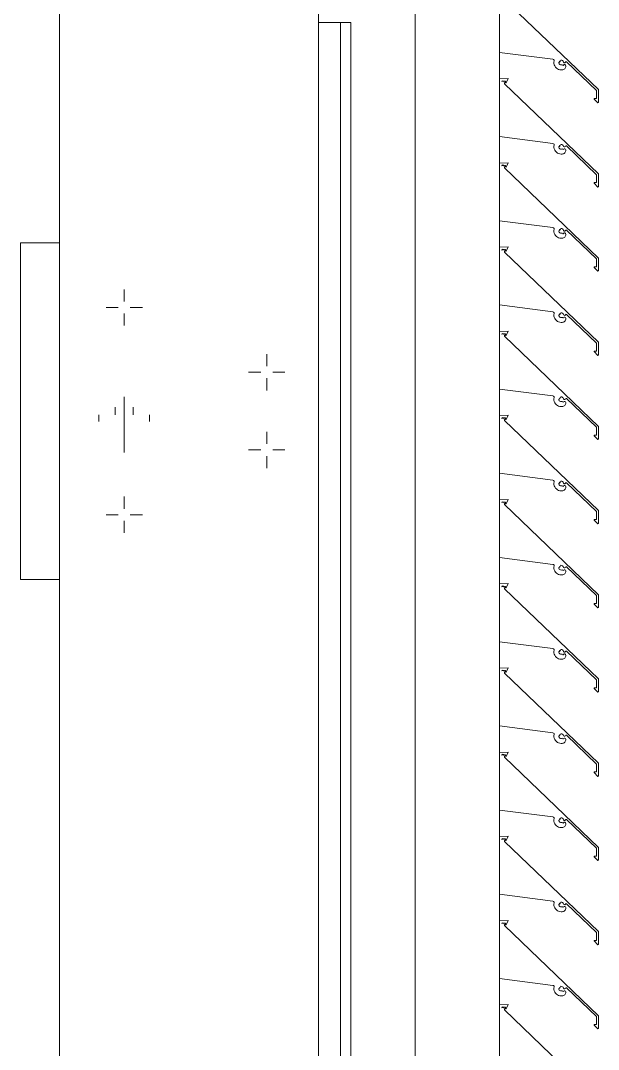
# Model space of a CAD drawing. Header units: millimetres. Extents: x -220592 to 404889, y -217665 to 38245.
# Drawn here: x 7829.88 to 7834.34, y -48096.74 to -48088.8 of the extents above; entities that cross this region are included whole.
import ezdxf

# ---------------------------------------------------------------- set-up
doc = ezdxf.new("R2010")
doc.units = ezdxf.units.MM
doc.linetypes.add('XKITLINE00', pattern=[0])
doc.linetypes.add('XKITLINE02', pattern=[4, 2, -2])
doc.layers.add('Bolt', color=7, linetype='Continuous', lineweight=0)
doc.layers.add('Part', color=7, linetype='Continuous', lineweight=0)

# ---------------------------------------------------------------- blocks, each defined once
blk = doc.blocks.new('*A15046')
at = {"layer": 'Part', "color": 7, "linetype": 'XKITLINE00', "lineweight": 0}
for p, q in [((92.53, 356.643483), (92.53, 93.899527)), ((94.53, 93.899527), (94.53, 244.699959))]:
    blk.add_line(p, q, dxfattribs=at)
blk = doc.blocks.new('*A15512')
at = {"layer": 'Part', "color": 7, "linetype": 'XKITLINE00', "lineweight": 0}
for p, q in [((95.925304, 113.815326), (95.992799, 113.81794)), ((95.947029, 113.800196), (95.944993, 113.793623)), ((95.944993, 113.793623), (95.962009, 113.796527)), ((95.972012, 113.797056), (95.947029, 113.800196)), ((95.962009, 113.796527), (95.964906, 113.777984)), ((95.964906, 113.777984), (96.690028, 113.081738)), ((95.972141, 113.784865), (95.972012, 113.797056)), ((95.977264, 113.784453), (95.972141, 113.784865)), ((95.992799, 113.81794), (95.977264, 113.784453)), ((96.339112, 113.316618), (95.925304, 113.369622)), ((96.344187, 113.314428), (96.339112, 113.316618)), ((96.347324, 113.309876), (96.344187, 113.314428)), ((96.346077, 113.29422), (96.347563, 113.304354)), ((96.346452, 113.283984), (96.346077, 113.29422)), ((96.348675, 113.273985), (96.346452, 113.283984)), ((96.347563, 113.304354), (96.347324, 113.309876)), ((96.352673, 113.264555), (96.348675, 113.273985)), ((96.391775, 113.293926), (96.38407, 113.29282)), ((96.38407, 113.29282), (96.384639, 113.286336)), ((96.384639, 113.286336), (96.387441, 113.280462)), ((96.387441, 113.280462), (96.392123, 113.27594)), ((96.397771, 113.30193), (96.390606, 113.300986)), ((96.390606, 113.300986), (96.391775, 113.293926)), ((96.392123, 113.27594), (96.398091, 113.273342)), ((96.400093, 113.30932), (96.397771, 113.30193)), ((96.398091, 113.273342), (96.404591, 113.272998)), ((96.406765, 113.308898), (96.400093, 113.30932)), ((96.404591, 113.272998), (96.410509, 113.273903)), ((96.412841, 113.306108), (96.406765, 113.308898)), ((96.410509, 113.273903), (96.41532, 113.271496)), ((96.417508, 113.301322), (96.412841, 113.306108)), ((96.41532, 113.271496), (96.41735, 113.266515)), ((96.41735, 113.266515), (96.420292, 113.271987)), ((96.420622, 113.293748), (96.417508, 113.301322)), ((96.420292, 113.271987), (96.425448, 113.275205)), ((96.424805, 113.289591), (96.420622, 113.293748)), ((96.430699, 113.289385), (96.424805, 113.289591)), ((96.425448, 113.275205), (96.431526, 113.275193)), ((96.435163, 113.293239), (96.430699, 113.289385)), ((96.431526, 113.275193), (96.43667, 113.271956)), ((96.438818, 113.297866), (96.435163, 113.293239)), ((96.43667, 113.271956), (96.43931, 113.266482)), ((96.443977, 113.296774), (96.438818, 113.297866)), ((96.674993, 113.075371), (96.443977, 113.296774)), ((96.358313, 113.256005), (96.352673, 113.264555)), ((96.365409, 113.248618), (96.358313, 113.256005)), ((96.373725, 113.24264), (96.365409, 113.248618)), ((96.382988, 113.238267), (96.373725, 113.24264)), ((96.392889, 113.235644), (96.382988, 113.238267)), ((96.403102, 113.234859), (96.392889, 113.235644)), ((96.409901, 113.234957), (96.403102, 113.234859)), ((96.415629, 113.235593), (96.409901, 113.234957)), ((96.42113, 113.237312), (96.415629, 113.235593)), ((96.4262, 113.240052), (96.42113, 113.237312)), ((96.430653, 113.24371), (96.4262, 113.240052)), ((96.434325, 113.248153), (96.430653, 113.24371)), ((96.437079, 113.253216), (96.434325, 113.248153)), ((96.438814, 113.258712), (96.437079, 113.253216)), ((96.43931, 113.266482), (96.438814, 113.258712)), ((96.67465, 113.014025), (96.674993, 113.075371)), ((96.690028, 113.081738), (96.689475, 112.982587)), ((96.656145, 113.009007), (96.65723, 113.013928)), ((96.684794, 112.980119), (96.656145, 113.009007)), ((96.65723, 113.013928), (96.67465, 113.014025)), ((96.689475, 112.982587), (96.684794, 112.980119))]:
    blk.add_line(p, q, dxfattribs=at)
blk = doc.blocks.new('*A15513')
at = {"layer": 'Part', "color": 7, "linetype": 'XKITLINE00', "lineweight": 0}
for p, q in [((95.925304, 114.465326), (95.992799, 114.46794)), ((95.992799, 114.46794), (95.977264, 114.434453)), ((95.947029, 114.450196), (95.944993, 114.443623)), ((95.944993, 114.443623), (95.962009, 114.446527)), ((95.972012, 114.447056), (95.947029, 114.450196)), ((95.962009, 114.446527), (95.964906, 114.427984)), ((95.964906, 114.427984), (96.690028, 113.731738)), ((95.972141, 114.434865), (95.972012, 114.447056)), ((95.977264, 114.434453), (95.972141, 114.434865)), ((96.339112, 113.966618), (95.925304, 114.019622)), ((96.344187, 113.964428), (96.339112, 113.966618)), ((96.347324, 113.959876), (96.344187, 113.964428)), ((96.346077, 113.94422), (96.347563, 113.954354)), ((96.346452, 113.933984), (96.346077, 113.94422)), ((96.348675, 113.923985), (96.346452, 113.933984)), ((96.347563, 113.954354), (96.347324, 113.959876)), ((96.352673, 113.914555), (96.348675, 113.923985)), ((96.358313, 113.906005), (96.352673, 113.914555)), ((96.391775, 113.943926), (96.38407, 113.94282)), ((96.38407, 113.94282), (96.384639, 113.936336)), ((96.384639, 113.936336), (96.387441, 113.930462)), ((96.387441, 113.930462), (96.392123, 113.92594)), ((96.397771, 113.95193), (96.390606, 113.950986)), ((96.390606, 113.950986), (96.391775, 113.943926)), ((96.392123, 113.92594), (96.398091, 113.923342)), ((96.400093, 113.95932), (96.397771, 113.95193)), ((96.398091, 113.923342), (96.404591, 113.922998)), ((96.406765, 113.958898), (96.400093, 113.95932)), ((96.404591, 113.922998), (96.410509, 113.923903)), ((96.412841, 113.956108), (96.406765, 113.958898)), ((96.410509, 113.923903), (96.41532, 113.921496)), ((96.417508, 113.951322), (96.412841, 113.956108)), ((96.41532, 113.921496), (96.41735, 113.916515)), ((96.41735, 113.916515), (96.420292, 113.921987)), ((96.420622, 113.943748), (96.417508, 113.951322)), ((96.420292, 113.921987), (96.425448, 113.925205)), ((96.424805, 113.939591), (96.420622, 113.943748)), ((96.430699, 113.939385), (96.424805, 113.939591)), ((96.425448, 113.925205), (96.431526, 113.925193)), ((96.435163, 113.943239), (96.430699, 113.939385)), ((96.431526, 113.925193), (96.43667, 113.921956)), ((96.438818, 113.947866), (96.435163, 113.943239)), ((96.43667, 113.921956), (96.43931, 113.916482)), ((96.438814, 113.908712), (96.437079, 113.903216)), ((96.43931, 113.916482), (96.438814, 113.908712)), ((96.443977, 113.946774), (96.438818, 113.947866)), ((96.674993, 113.725371), (96.443977, 113.946774)), ((96.365409, 113.898618), (96.358313, 113.906005)), ((96.373725, 113.89264), (96.365409, 113.898618)), ((96.382988, 113.888267), (96.373725, 113.89264)), ((96.392889, 113.885644), (96.382988, 113.888267)), ((96.403102, 113.884859), (96.392889, 113.885644)), ((96.409901, 113.884957), (96.403102, 113.884859)), ((96.415629, 113.885593), (96.409901, 113.884957)), ((96.42113, 113.887312), (96.415629, 113.885593)), ((96.4262, 113.890052), (96.42113, 113.887312)), ((96.430653, 113.89371), (96.4262, 113.890052)), ((96.434325, 113.898153), (96.430653, 113.89371)), ((96.437079, 113.903216), (96.434325, 113.898153)), ((96.67465, 113.664025), (96.674993, 113.725371)), ((96.690028, 113.731738), (96.689475, 113.632587)), ((96.656145, 113.659007), (96.65723, 113.663928)), ((96.684794, 113.630119), (96.656145, 113.659007)), ((96.65723, 113.663928), (96.67465, 113.664025)), ((96.689475, 113.632587), (96.684794, 113.630119))]:
    blk.add_line(p, q, dxfattribs=at)
blk = doc.blocks.new('*A15514')
at = {"layer": 'Part', "color": 7, "linetype": 'XKITLINE00', "lineweight": 0}
for p, q in [((95.925304, 115.115326), (95.992799, 115.11794)), ((95.947029, 115.100196), (95.944993, 115.093623)), ((95.972012, 115.097056), (95.947029, 115.100196)), ((95.992799, 115.11794), (95.977264, 115.084453)), ((95.944993, 115.093623), (95.962009, 115.096527)), ((95.962009, 115.096527), (95.964906, 115.077984)), ((95.964906, 115.077984), (96.690028, 114.381738)), ((95.972141, 115.084865), (95.972012, 115.097056)), ((95.977264, 115.084453), (95.972141, 115.084865)), ((96.339112, 114.616618), (95.925304, 114.669622)), ((96.344187, 114.614428), (96.339112, 114.616618)), ((96.347324, 114.609876), (96.344187, 114.614428)), ((96.346077, 114.59422), (96.347563, 114.604354)), ((96.346452, 114.583984), (96.346077, 114.59422)), ((96.348675, 114.573985), (96.346452, 114.583984)), ((96.347563, 114.604354), (96.347324, 114.609876)), ((96.352673, 114.564555), (96.348675, 114.573985)), ((96.358313, 114.556005), (96.352673, 114.564555)), ((96.365409, 114.548618), (96.358313, 114.556005)), ((96.373725, 114.54264), (96.365409, 114.548618)), ((96.382988, 114.538267), (96.373725, 114.54264)), ((96.391775, 114.593926), (96.38407, 114.59282)), ((96.38407, 114.59282), (96.384639, 114.586336)), ((96.384639, 114.586336), (96.387441, 114.580462)), ((96.387441, 114.580462), (96.392123, 114.57594)), ((96.397771, 114.60193), (96.390606, 114.600986)), ((96.390606, 114.600986), (96.391775, 114.593926)), ((96.392123, 114.57594), (96.398091, 114.573342)), ((96.400093, 114.60932), (96.397771, 114.60193)), ((96.398091, 114.573342), (96.404591, 114.572998)), ((96.406765, 114.608898), (96.400093, 114.60932)), ((96.404591, 114.572998), (96.410509, 114.573903)), ((96.412841, 114.606108), (96.406765, 114.608898)), ((96.410509, 114.573903), (96.41532, 114.571496)), ((96.417508, 114.601322), (96.412841, 114.606108)), ((96.41532, 114.571496), (96.41735, 114.566515)), ((96.41735, 114.566515), (96.420292, 114.571987)), ((96.420622, 114.593748), (96.417508, 114.601322)), ((96.420292, 114.571987), (96.425448, 114.575205)), ((96.424805, 114.589591), (96.420622, 114.593748)), ((96.430699, 114.589385), (96.424805, 114.589591)), ((96.425448, 114.575205), (96.431526, 114.575193)), ((96.430653, 114.54371), (96.4262, 114.540052)), ((96.434325, 114.548153), (96.430653, 114.54371)), ((96.435163, 114.593239), (96.430699, 114.589385)), ((96.431526, 114.575193), (96.43667, 114.571956)), ((96.437079, 114.553216), (96.434325, 114.548153)), ((96.438818, 114.597866), (96.435163, 114.593239)), ((96.43667, 114.571956), (96.43931, 114.566482)), ((96.438814, 114.558712), (96.437079, 114.553216)), ((96.43931, 114.566482), (96.438814, 114.558712)), ((96.443977, 114.596774), (96.438818, 114.597866)), ((96.674993, 114.375371), (96.443977, 114.596774)), ((96.392889, 114.535644), (96.382988, 114.538267)), ((96.403102, 114.534859), (96.392889, 114.535644)), ((96.409901, 114.534957), (96.403102, 114.534859)), ((96.415629, 114.535593), (96.409901, 114.534957)), ((96.42113, 114.537312), (96.415629, 114.535593)), ((96.4262, 114.540052), (96.42113, 114.537312)), ((96.656145, 114.309007), (96.65723, 114.313928)), ((96.684794, 114.280119), (96.656145, 114.309007)), ((96.65723, 114.313928), (96.67465, 114.314025)), ((96.67465, 114.314025), (96.674993, 114.375371)), ((96.690028, 114.381738), (96.689475, 114.282587)), ((96.689475, 114.282587), (96.684794, 114.280119))]:
    blk.add_line(p, q, dxfattribs=at)
blk = doc.blocks.new('*A15515')
at = {"layer": 'Part', "color": 7, "linetype": 'XKITLINE00', "lineweight": 0}
for p, q in [((95.925304, 115.765326), (95.992799, 115.76794)), ((95.947029, 115.750196), (95.944993, 115.743623)), ((95.944993, 115.743623), (95.962009, 115.746527)), ((95.972012, 115.747056), (95.947029, 115.750196)), ((95.962009, 115.746527), (95.964906, 115.727984)), ((95.972141, 115.734865), (95.972012, 115.747056)), ((95.977264, 115.734453), (95.972141, 115.734865)), ((95.992799, 115.76794), (95.977264, 115.734453)), ((95.964906, 115.727984), (96.690028, 115.031738)), ((96.339112, 115.266618), (95.925304, 115.319622)), ((96.344187, 115.264428), (96.339112, 115.266618)), ((96.347324, 115.259876), (96.344187, 115.264428)), ((96.347563, 115.254354), (96.347324, 115.259876)), ((96.400093, 115.25932), (96.397771, 115.25193)), ((96.406765, 115.258898), (96.400093, 115.25932)), ((96.412841, 115.256108), (96.406765, 115.258898)), ((96.346077, 115.24422), (96.347563, 115.254354)), ((96.346452, 115.233984), (96.346077, 115.24422)), ((96.348675, 115.223985), (96.346452, 115.233984)), ((96.352673, 115.214555), (96.348675, 115.223985)), ((96.358313, 115.206005), (96.352673, 115.214555)), ((96.365409, 115.198618), (96.358313, 115.206005)), ((96.373725, 115.19264), (96.365409, 115.198618)), ((96.382988, 115.188267), (96.373725, 115.19264)), ((96.392889, 115.185644), (96.382988, 115.188267)), ((96.391775, 115.243926), (96.38407, 115.24282)), ((96.38407, 115.24282), (96.384639, 115.236336)), ((96.384639, 115.236336), (96.387441, 115.230462)), ((96.387441, 115.230462), (96.392123, 115.22594)), ((96.397771, 115.25193), (96.390606, 115.250986)), ((96.390606, 115.250986), (96.391775, 115.243926)), ((96.392123, 115.22594), (96.398091, 115.223342)), ((96.403102, 115.184859), (96.392889, 115.185644)), ((96.398091, 115.223342), (96.404591, 115.222998)), ((96.409901, 115.184957), (96.403102, 115.184859)), ((96.404591, 115.222998), (96.410509, 115.223903)), ((96.415629, 115.185593), (96.409901, 115.184957)), ((96.410509, 115.223903), (96.41532, 115.221496)), ((96.417508, 115.251322), (96.412841, 115.256108)), ((96.41532, 115.221496), (96.41735, 115.216515)), ((96.42113, 115.187312), (96.415629, 115.185593)), ((96.41735, 115.216515), (96.420292, 115.221987)), ((96.420622, 115.243748), (96.417508, 115.251322)), ((96.420292, 115.221987), (96.425448, 115.225205)), ((96.424805, 115.239591), (96.420622, 115.243748)), ((96.4262, 115.190052), (96.42113, 115.187312)), ((96.430699, 115.239385), (96.424805, 115.239591)), ((96.425448, 115.225205), (96.431526, 115.225193)), ((96.430653, 115.19371), (96.4262, 115.190052)), ((96.434325, 115.198153), (96.430653, 115.19371)), ((96.435163, 115.243239), (96.430699, 115.239385)), ((96.431526, 115.225193), (96.43667, 115.221956)), ((96.437079, 115.203216), (96.434325, 115.198153)), ((96.438818, 115.247866), (96.435163, 115.243239)), ((96.43667, 115.221956), (96.43931, 115.216482)), ((96.438814, 115.208712), (96.437079, 115.203216)), ((96.43931, 115.216482), (96.438814, 115.208712)), ((96.443977, 115.246774), (96.438818, 115.247866)), ((96.674993, 115.025371), (96.443977, 115.246774)), ((96.67465, 114.964025), (96.674993, 115.025371)), ((96.690028, 115.031738), (96.689475, 114.932587)), ((96.656145, 114.959007), (96.65723, 114.963928)), ((96.684794, 114.930119), (96.656145, 114.959007)), ((96.65723, 114.963928), (96.67465, 114.964025)), ((96.689475, 114.932587), (96.684794, 114.930119))]:
    blk.add_line(p, q, dxfattribs=at)
blk = doc.blocks.new('*A15516')
at = {"layer": 'Part', "color": 7, "linetype": 'XKITLINE00', "lineweight": 0}
for p, q in [((95.925304, 116.415326), (95.992799, 116.41794)), ((95.947029, 116.400196), (95.944993, 116.393623)), ((95.944993, 116.393623), (95.962009, 116.396527)), ((95.972012, 116.397056), (95.947029, 116.400196)), ((95.962009, 116.396527), (95.964906, 116.377984)), ((95.964906, 116.377984), (96.690028, 115.681738)), ((95.972141, 116.384865), (95.972012, 116.397056)), ((95.977264, 116.384453), (95.972141, 116.384865)), ((95.992799, 116.41794), (95.977264, 116.384453)), ((96.339112, 115.916618), (95.925304, 115.969622)), ((96.344187, 115.914428), (96.339112, 115.916618)), ((96.347324, 115.909876), (96.344187, 115.914428)), ((96.346077, 115.89422), (96.347563, 115.904354)), ((96.346452, 115.883984), (96.346077, 115.89422)), ((96.347563, 115.904354), (96.347324, 115.909876)), ((96.391775, 115.893926), (96.38407, 115.89282)), ((96.38407, 115.89282), (96.384639, 115.886336)), ((96.397771, 115.90193), (96.390606, 115.900986)), ((96.390606, 115.900986), (96.391775, 115.893926)), ((96.400093, 115.90932), (96.397771, 115.90193)), ((96.406765, 115.908898), (96.400093, 115.90932)), ((96.412841, 115.906108), (96.406765, 115.908898)), ((96.417508, 115.901322), (96.412841, 115.906108)), ((96.420622, 115.893748), (96.417508, 115.901322)), ((96.424805, 115.889591), (96.420622, 115.893748)), ((96.435163, 115.893239), (96.430699, 115.889385)), ((96.438818, 115.897866), (96.435163, 115.893239)), ((96.443977, 115.896774), (96.438818, 115.897866)), ((96.674993, 115.675371), (96.443977, 115.896774)), ((96.348675, 115.873985), (96.346452, 115.883984)), ((96.352673, 115.864555), (96.348675, 115.873985)), ((96.358313, 115.856005), (96.352673, 115.864555)), ((96.365409, 115.848618), (96.358313, 115.856005)), ((96.373725, 115.84264), (96.365409, 115.848618)), ((96.382988, 115.838267), (96.373725, 115.84264)), ((96.392889, 115.835644), (96.382988, 115.838267)), ((96.384639, 115.886336), (96.387441, 115.880462)), ((96.387441, 115.880462), (96.392123, 115.87594)), ((96.392123, 115.87594), (96.398091, 115.873342)), ((96.403102, 115.834859), (96.392889, 115.835644)), ((96.398091, 115.873342), (96.404591, 115.872998)), ((96.409901, 115.834957), (96.403102, 115.834859)), ((96.404591, 115.872998), (96.410509, 115.873903)), ((96.415629, 115.835593), (96.409901, 115.834957)), ((96.410509, 115.873903), (96.41532, 115.871496)), ((96.41532, 115.871496), (96.41735, 115.866515)), ((96.42113, 115.837312), (96.415629, 115.835593)), ((96.41735, 115.866515), (96.420292, 115.871987)), ((96.420292, 115.871987), (96.425448, 115.875205)), ((96.4262, 115.840052), (96.42113, 115.837312)), ((96.430699, 115.889385), (96.424805, 115.889591)), ((96.425448, 115.875205), (96.431526, 115.875193)), ((96.430653, 115.84371), (96.4262, 115.840052)), ((96.434325, 115.848153), (96.430653, 115.84371)), ((96.431526, 115.875193), (96.43667, 115.871956)), ((96.437079, 115.853216), (96.434325, 115.848153)), ((96.43667, 115.871956), (96.43931, 115.866482)), ((96.438814, 115.858712), (96.437079, 115.853216)), ((96.43931, 115.866482), (96.438814, 115.858712)), ((96.67465, 115.614025), (96.674993, 115.675371)), ((96.690028, 115.681738), (96.689475, 115.582587)), ((96.656145, 115.609007), (96.65723, 115.613928)), ((96.684794, 115.580119), (96.656145, 115.609007)), ((96.65723, 115.613928), (96.67465, 115.614025)), ((96.689475, 115.582587), (96.684794, 115.580119))]:
    blk.add_line(p, q, dxfattribs=at)
blk = doc.blocks.new('*A15517')
at = {"layer": 'Part', "color": 7, "linetype": 'XKITLINE00', "lineweight": 0}
for p, q in [((95.925304, 117.065326), (95.992799, 117.06794)), ((95.947029, 117.050196), (95.944993, 117.043623)), ((95.944993, 117.043623), (95.962009, 117.046527)), ((95.972012, 117.047056), (95.947029, 117.050196)), ((95.962009, 117.046527), (95.964906, 117.027984)), ((95.964906, 117.027984), (96.690028, 116.331738)), ((95.972141, 117.034865), (95.972012, 117.047056)), ((95.977264, 117.034453), (95.972141, 117.034865)), ((95.992799, 117.06794), (95.977264, 117.034453)), ((96.339112, 116.566618), (95.925304, 116.619622)), ((96.344187, 116.564428), (96.339112, 116.566618)), ((96.347324, 116.559876), (96.344187, 116.564428)), ((96.346077, 116.54422), (96.347563, 116.554354)), ((96.346452, 116.533984), (96.346077, 116.54422)), ((96.348675, 116.523985), (96.346452, 116.533984)), ((96.347563, 116.554354), (96.347324, 116.559876)), ((96.391775, 116.543926), (96.38407, 116.54282)), ((96.38407, 116.54282), (96.384639, 116.536336)), ((96.384639, 116.536336), (96.387441, 116.530462)), ((96.387441, 116.530462), (96.392123, 116.52594)), ((96.397771, 116.55193), (96.390606, 116.550986)), ((96.390606, 116.550986), (96.391775, 116.543926)), ((96.400093, 116.55932), (96.397771, 116.55193)), ((96.406765, 116.558898), (96.400093, 116.55932)), ((96.412841, 116.556108), (96.406765, 116.558898)), ((96.417508, 116.551322), (96.412841, 116.556108)), ((96.420622, 116.543748), (96.417508, 116.551322)), ((96.424805, 116.539591), (96.420622, 116.543748)), ((96.430699, 116.539385), (96.424805, 116.539591)), ((96.435163, 116.543239), (96.430699, 116.539385)), ((96.438818, 116.547866), (96.435163, 116.543239)), ((96.443977, 116.546774), (96.438818, 116.547866)), ((96.674993, 116.325371), (96.443977, 116.546774)), ((96.352673, 116.514555), (96.348675, 116.523985)), ((96.358313, 116.506005), (96.352673, 116.514555)), ((96.365409, 116.498618), (96.358313, 116.506005)), ((96.373725, 116.49264), (96.365409, 116.498618)), ((96.382988, 116.488267), (96.373725, 116.49264)), ((96.392889, 116.485644), (96.382988, 116.488267)), ((96.392123, 116.52594), (96.398091, 116.523342)), ((96.403102, 116.484859), (96.392889, 116.485644)), ((96.398091, 116.523342), (96.404591, 116.522998)), ((96.409901, 116.484957), (96.403102, 116.484859)), ((96.404591, 116.522998), (96.410509, 116.523903)), ((96.415629, 116.485593), (96.409901, 116.484957)), ((96.410509, 116.523903), (96.41532, 116.521496)), ((96.41532, 116.521496), (96.41735, 116.516515)), ((96.42113, 116.487312), (96.415629, 116.485593)), ((96.41735, 116.516515), (96.420292, 116.521987)), ((96.420292, 116.521987), (96.425448, 116.525205)), ((96.4262, 116.490052), (96.42113, 116.487312)), ((96.425448, 116.525205), (96.431526, 116.525193)), ((96.430653, 116.49371), (96.4262, 116.490052)), ((96.434325, 116.498153), (96.430653, 116.49371)), ((96.431526, 116.525193), (96.43667, 116.521956)), ((96.437079, 116.503216), (96.434325, 116.498153)), ((96.43667, 116.521956), (96.43931, 116.516482)), ((96.438814, 116.508712), (96.437079, 116.503216)), ((96.43931, 116.516482), (96.438814, 116.508712)), ((96.67465, 116.264025), (96.674993, 116.325371)), ((96.690028, 116.331738), (96.689475, 116.232587)), ((96.656145, 116.259007), (96.65723, 116.263928)), ((96.684794, 116.230119), (96.656145, 116.259007)), ((96.65723, 116.263928), (96.67465, 116.264025)), ((96.689475, 116.232587), (96.684794, 116.230119))]:
    blk.add_line(p, q, dxfattribs=at)
blk = doc.blocks.new('*A15518')
at = {"layer": 'Part', "color": 7, "linetype": 'XKITLINE00', "lineweight": 0}
for p, q in [((95.925304, 122.26533), (95.275304, 122.26533)), ((95.275304, 122.26533), (95.275304, 108.465444)), ((95.925304, 122.26533), (95.925304, 108.465444)), ((95.925304, 108.465444), (95.275304, 108.465444))]:
    blk.add_line(p, q, dxfattribs=at)
blk = doc.blocks.new('*A15545')
at = {"layer": 'Part', "color": 7, "linetype": 'XKITLINE00', "lineweight": 0}
for p, q in [((95.925304, 121.615326), (95.992799, 121.61794)), ((95.992799, 121.61794), (95.977264, 121.584453)), ((95.947029, 121.600196), (95.944993, 121.593623)), ((95.944993, 121.593623), (95.962009, 121.596527)), ((95.972012, 121.597056), (95.947029, 121.600196)), ((95.962009, 121.596527), (95.964906, 121.577984)), ((95.964906, 121.577984), (96.690028, 120.881738)), ((95.972141, 121.584865), (95.972012, 121.597056)), ((95.977264, 121.584453), (95.972141, 121.584865)), ((96.339112, 121.116618), (95.925304, 121.169622)), ((96.344187, 121.114428), (96.339112, 121.116618)), ((96.347324, 121.109876), (96.344187, 121.114428)), ((96.346077, 121.09422), (96.347563, 121.104354)), ((96.346452, 121.083984), (96.346077, 121.09422)), ((96.348675, 121.073985), (96.346452, 121.083984)), ((96.347563, 121.104354), (96.347324, 121.109876)), ((96.352673, 121.064555), (96.348675, 121.073985)), ((96.358313, 121.056005), (96.352673, 121.064555)), ((96.365409, 121.048618), (96.358313, 121.056005)), ((96.391775, 121.093926), (96.38407, 121.09282)), ((96.38407, 121.09282), (96.384639, 121.086336)), ((96.384639, 121.086336), (96.387441, 121.080462)), ((96.387441, 121.080462), (96.392123, 121.07594)), ((96.397771, 121.10193), (96.390606, 121.100986)), ((96.390606, 121.100986), (96.391775, 121.093926)), ((96.392123, 121.07594), (96.398091, 121.073342)), ((96.400093, 121.10932), (96.397771, 121.10193)), ((96.398091, 121.073342), (96.404591, 121.072998)), ((96.406765, 121.108898), (96.400093, 121.10932)), ((96.404591, 121.072998), (96.410509, 121.073903)), ((96.412841, 121.106108), (96.406765, 121.108898)), ((96.410509, 121.073903), (96.41532, 121.071496)), ((96.417508, 121.101322), (96.412841, 121.106108)), ((96.41532, 121.071496), (96.41735, 121.066515)), ((96.41735, 121.066515), (96.420292, 121.071987)), ((96.420622, 121.093748), (96.417508, 121.101322)), ((96.420292, 121.071987), (96.425448, 121.075205)), ((96.424805, 121.089591), (96.420622, 121.093748)), ((96.430699, 121.089385), (96.424805, 121.089591)), ((96.425448, 121.075205), (96.431526, 121.075193)), ((96.435163, 121.093239), (96.430699, 121.089385)), ((96.431526, 121.075193), (96.43667, 121.071956)), ((96.438818, 121.097866), (96.435163, 121.093239)), ((96.43667, 121.071956), (96.43931, 121.066482)), ((96.438814, 121.058712), (96.437079, 121.053216)), ((96.43931, 121.066482), (96.438814, 121.058712)), ((96.443977, 121.096774), (96.438818, 121.097866)), ((96.674993, 120.875371), (96.443977, 121.096774)), ((96.373725, 121.04264), (96.365409, 121.048618)), ((96.382988, 121.038267), (96.373725, 121.04264)), ((96.392889, 121.035644), (96.382988, 121.038267)), ((96.403102, 121.034859), (96.392889, 121.035644)), ((96.409901, 121.034957), (96.403102, 121.034859)), ((96.415629, 121.035593), (96.409901, 121.034957)), ((96.42113, 121.037312), (96.415629, 121.035593)), ((96.4262, 121.040052), (96.42113, 121.037312)), ((96.430653, 121.04371), (96.4262, 121.040052)), ((96.434325, 121.048153), (96.430653, 121.04371)), ((96.437079, 121.053216), (96.434325, 121.048153)), ((96.67465, 120.814025), (96.674993, 120.875371)), ((96.690028, 120.881738), (96.689475, 120.782587)), ((96.656145, 120.809007), (96.65723, 120.813928)), ((96.684794, 120.780119), (96.656145, 120.809007)), ((96.65723, 120.813928), (96.67465, 120.814025)), ((96.689475, 120.782587), (96.684794, 120.780119))]:
    blk.add_line(p, q, dxfattribs=at)
blk = doc.blocks.new('*A15546')
at = {"layer": 'Part', "color": 7, "linetype": 'XKITLINE00', "lineweight": 0}
for p, q in [((95.925304, 120.965326), (95.992799, 120.96794)), ((95.947029, 120.950196), (95.944993, 120.943623)), ((95.944993, 120.943623), (95.962009, 120.946527)), ((95.972012, 120.947056), (95.947029, 120.950196)), ((95.962009, 120.946527), (95.964906, 120.927984)), ((95.964906, 120.927984), (96.690028, 120.231738)), ((95.972141, 120.934865), (95.972012, 120.947056)), ((95.977264, 120.934453), (95.972141, 120.934865)), ((95.992799, 120.96794), (95.977264, 120.934453)), ((96.339112, 120.466618), (95.925304, 120.519622)), ((96.344187, 120.464428), (96.339112, 120.466618)), ((96.347324, 120.459876), (96.344187, 120.464428)), ((96.346077, 120.44422), (96.347563, 120.454354)), ((96.346452, 120.433984), (96.346077, 120.44422)), ((96.348675, 120.423985), (96.346452, 120.433984)), ((96.347563, 120.454354), (96.347324, 120.459876)), ((96.352673, 120.414555), (96.348675, 120.423985)), ((96.391775, 120.443926), (96.38407, 120.44282)), ((96.38407, 120.44282), (96.384639, 120.436336)), ((96.384639, 120.436336), (96.387441, 120.430462)), ((96.387441, 120.430462), (96.392123, 120.42594)), ((96.397771, 120.45193), (96.390606, 120.450986)), ((96.390606, 120.450986), (96.391775, 120.443926)), ((96.392123, 120.42594), (96.398091, 120.423342)), ((96.400093, 120.45932), (96.397771, 120.45193)), ((96.398091, 120.423342), (96.404591, 120.422998)), ((96.406765, 120.458898), (96.400093, 120.45932)), ((96.404591, 120.422998), (96.410509, 120.423903)), ((96.412841, 120.456108), (96.406765, 120.458898)), ((96.410509, 120.423903), (96.41532, 120.421496)), ((96.417508, 120.451322), (96.412841, 120.456108)), ((96.41532, 120.421496), (96.41735, 120.416515)), ((96.41735, 120.416515), (96.420292, 120.421987)), ((96.420622, 120.443748), (96.417508, 120.451322)), ((96.420292, 120.421987), (96.425448, 120.425205)), ((96.424805, 120.439591), (96.420622, 120.443748)), ((96.430699, 120.439385), (96.424805, 120.439591)), ((96.425448, 120.425205), (96.431526, 120.425193)), ((96.435163, 120.443239), (96.430699, 120.439385)), ((96.431526, 120.425193), (96.43667, 120.421956)), ((96.438818, 120.447866), (96.435163, 120.443239)), ((96.43667, 120.421956), (96.43931, 120.416482)), ((96.443977, 120.446774), (96.438818, 120.447866)), ((96.674993, 120.225371), (96.443977, 120.446774)), ((96.358313, 120.406005), (96.352673, 120.414555)), ((96.365409, 120.398618), (96.358313, 120.406005)), ((96.373725, 120.39264), (96.365409, 120.398618)), ((96.382988, 120.388267), (96.373725, 120.39264)), ((96.392889, 120.385644), (96.382988, 120.388267)), ((96.403102, 120.384859), (96.392889, 120.385644)), ((96.409901, 120.384957), (96.403102, 120.384859)), ((96.415629, 120.385593), (96.409901, 120.384957)), ((96.42113, 120.387312), (96.415629, 120.385593)), ((96.4262, 120.390052), (96.42113, 120.387312)), ((96.430653, 120.39371), (96.4262, 120.390052)), ((96.434325, 120.398153), (96.430653, 120.39371)), ((96.437079, 120.403216), (96.434325, 120.398153)), ((96.438814, 120.408712), (96.437079, 120.403216)), ((96.43931, 120.416482), (96.438814, 120.408712)), ((96.67465, 120.164025), (96.674993, 120.225371)), ((96.690028, 120.231738), (96.689475, 120.132587)), ((96.656145, 120.159007), (96.65723, 120.163928)), ((96.684794, 120.130119), (96.656145, 120.159007)), ((96.65723, 120.163928), (96.67465, 120.164025)), ((96.689475, 120.132587), (96.684794, 120.130119))]:
    blk.add_line(p, q, dxfattribs=at)
blk = doc.blocks.new('*A15547')
at = {"layer": 'Part', "color": 7, "linetype": 'XKITLINE00', "lineweight": 0}
for p, q in [((95.925304, 120.315326), (95.992799, 120.31794)), ((95.947029, 120.300196), (95.944993, 120.293623)), ((95.944993, 120.293623), (95.962009, 120.296527)), ((95.972012, 120.297056), (95.947029, 120.300196)), ((95.962009, 120.296527), (95.964906, 120.277984)), ((95.964906, 120.277984), (96.690028, 119.581738)), ((95.972141, 120.284865), (95.972012, 120.297056)), ((95.977264, 120.284453), (95.972141, 120.284865)), ((95.992799, 120.31794), (95.977264, 120.284453)), ((96.339112, 119.816618), (95.925304, 119.869622)), ((96.344187, 119.814428), (96.339112, 119.816618)), ((96.347324, 119.809876), (96.344187, 119.814428)), ((96.346077, 119.79422), (96.347563, 119.804354)), ((96.346452, 119.783984), (96.346077, 119.79422)), ((96.347563, 119.804354), (96.347324, 119.809876)), ((96.391775, 119.793926), (96.38407, 119.79282)), ((96.38407, 119.79282), (96.384639, 119.786336)), ((96.384639, 119.786336), (96.387441, 119.780462)), ((96.397771, 119.80193), (96.390606, 119.800986)), ((96.390606, 119.800986), (96.391775, 119.793926)), ((96.400093, 119.80932), (96.397771, 119.80193)), ((96.406765, 119.808898), (96.400093, 119.80932)), ((96.412841, 119.806108), (96.406765, 119.808898)), ((96.417508, 119.801322), (96.412841, 119.806108)), ((96.420622, 119.793748), (96.417508, 119.801322)), ((96.424805, 119.789591), (96.420622, 119.793748)), ((96.430699, 119.789385), (96.424805, 119.789591)), ((96.435163, 119.793239), (96.430699, 119.789385)), ((96.438818, 119.797866), (96.435163, 119.793239)), ((96.443977, 119.796774), (96.438818, 119.797866)), ((96.674993, 119.575371), (96.443977, 119.796774)), ((96.348675, 119.773985), (96.346452, 119.783984)), ((96.352673, 119.764555), (96.348675, 119.773985)), ((96.358313, 119.756005), (96.352673, 119.764555)), ((96.365409, 119.748618), (96.358313, 119.756005)), ((96.373725, 119.74264), (96.365409, 119.748618)), ((96.382988, 119.738267), (96.373725, 119.74264)), ((96.392889, 119.735644), (96.382988, 119.738267)), ((96.387441, 119.780462), (96.392123, 119.77594)), ((96.392123, 119.77594), (96.398091, 119.773342)), ((96.403102, 119.734859), (96.392889, 119.735644)), ((96.398091, 119.773342), (96.404591, 119.772998)), ((96.409901, 119.734957), (96.403102, 119.734859)), ((96.404591, 119.772998), (96.410509, 119.773903)), ((96.415629, 119.735593), (96.409901, 119.734957)), ((96.410509, 119.773903), (96.41532, 119.771496)), ((96.41532, 119.771496), (96.41735, 119.766515)), ((96.42113, 119.737312), (96.415629, 119.735593)), ((96.41735, 119.766515), (96.420292, 119.771987)), ((96.420292, 119.771987), (96.425448, 119.775205)), ((96.4262, 119.740052), (96.42113, 119.737312)), ((96.425448, 119.775205), (96.431526, 119.775193)), ((96.430653, 119.74371), (96.4262, 119.740052)), ((96.434325, 119.748153), (96.430653, 119.74371)), ((96.431526, 119.775193), (96.43667, 119.771956)), ((96.437079, 119.753216), (96.434325, 119.748153)), ((96.43667, 119.771956), (96.43931, 119.766482)), ((96.438814, 119.758712), (96.437079, 119.753216)), ((96.43931, 119.766482), (96.438814, 119.758712)), ((96.67465, 119.514025), (96.674993, 119.575371)), ((96.690028, 119.581738), (96.689475, 119.482587)), ((96.656145, 119.509007), (96.65723, 119.513928)), ((96.684794, 119.480119), (96.656145, 119.509007)), ((96.65723, 119.513928), (96.67465, 119.514025)), ((96.689475, 119.482587), (96.684794, 119.480119))]:
    blk.add_line(p, q, dxfattribs=at)
blk = doc.blocks.new('*A15548')
at = {"layer": 'Part', "color": 7, "linetype": 'XKITLINE00', "lineweight": 0}
for p, q in [((95.925304, 119.665326), (95.992799, 119.66794)), ((95.947029, 119.650196), (95.944993, 119.643623)), ((95.944993, 119.643623), (95.962009, 119.646527)), ((95.972012, 119.647056), (95.947029, 119.650196)), ((95.962009, 119.646527), (95.964906, 119.627984)), ((95.964906, 119.627984), (96.690028, 118.931738)), ((95.972141, 119.634865), (95.972012, 119.647056)), ((95.977264, 119.634453), (95.972141, 119.634865)), ((95.992799, 119.66794), (95.977264, 119.634453)), ((96.339112, 119.166618), (95.925304, 119.219622)), ((96.344187, 119.164428), (96.339112, 119.166618)), ((96.347324, 119.159876), (96.344187, 119.164428)), ((96.346077, 119.14422), (96.347563, 119.154354)), ((96.347563, 119.154354), (96.347324, 119.159876)), ((96.397771, 119.15193), (96.390606, 119.150986)), ((96.390606, 119.150986), (96.391775, 119.143926)), ((96.400093, 119.15932), (96.397771, 119.15193)), ((96.406765, 119.158898), (96.400093, 119.15932)), ((96.412841, 119.156108), (96.406765, 119.158898)), ((96.417508, 119.151322), (96.412841, 119.156108)), ((96.420622, 119.143748), (96.417508, 119.151322)), ((96.346452, 119.133984), (96.346077, 119.14422)), ((96.348675, 119.123985), (96.346452, 119.133984)), ((96.352673, 119.114555), (96.348675, 119.123985)), ((96.358313, 119.106005), (96.352673, 119.114555)), ((96.365409, 119.098618), (96.358313, 119.106005)), ((96.373725, 119.09264), (96.365409, 119.098618)), ((96.382988, 119.088267), (96.373725, 119.09264)), ((96.392889, 119.085644), (96.382988, 119.088267)), ((96.391775, 119.143926), (96.38407, 119.14282)), ((96.38407, 119.14282), (96.384639, 119.136336)), ((96.384639, 119.136336), (96.387441, 119.130462)), ((96.387441, 119.130462), (96.392123, 119.12594)), ((96.392123, 119.12594), (96.398091, 119.123342)), ((96.403102, 119.084859), (96.392889, 119.085644)), ((96.398091, 119.123342), (96.404591, 119.122998)), ((96.409901, 119.084957), (96.403102, 119.084859)), ((96.404591, 119.122998), (96.410509, 119.123903)), ((96.415629, 119.085593), (96.409901, 119.084957)), ((96.410509, 119.123903), (96.41532, 119.121496)), ((96.41532, 119.121496), (96.41735, 119.116515)), ((96.42113, 119.087312), (96.415629, 119.085593)), ((96.41735, 119.116515), (96.420292, 119.121987)), ((96.420292, 119.121987), (96.425448, 119.125205)), ((96.424805, 119.139591), (96.420622, 119.143748)), ((96.4262, 119.090052), (96.42113, 119.087312)), ((96.430699, 119.139385), (96.424805, 119.139591)), ((96.425448, 119.125205), (96.431526, 119.125193)), ((96.430653, 119.09371), (96.4262, 119.090052)), ((96.434325, 119.098153), (96.430653, 119.09371)), ((96.435163, 119.143239), (96.430699, 119.139385)), ((96.431526, 119.125193), (96.43667, 119.121956)), ((96.437079, 119.103216), (96.434325, 119.098153)), ((96.438818, 119.147866), (96.435163, 119.143239)), ((96.43667, 119.121956), (96.43931, 119.116482)), ((96.438814, 119.108712), (96.437079, 119.103216)), ((96.43931, 119.116482), (96.438814, 119.108712)), ((96.443977, 119.146774), (96.438818, 119.147866)), ((96.674993, 118.925371), (96.443977, 119.146774)), ((96.67465, 118.864025), (96.674993, 118.925371)), ((96.690028, 118.931738), (96.689475, 118.832587)), ((96.656145, 118.859007), (96.65723, 118.863928)), ((96.684794, 118.830119), (96.656145, 118.859007)), ((96.65723, 118.863928), (96.67465, 118.864025)), ((96.689475, 118.832587), (96.684794, 118.830119))]:
    blk.add_line(p, q, dxfattribs=at)
blk = doc.blocks.new('*A15549')
at = {"layer": 'Part', "color": 7, "linetype": 'XKITLINE00', "lineweight": 0}
for p, q in [((95.925304, 119.015326), (95.992799, 119.01794)), ((95.947029, 119.000196), (95.944993, 118.993623)), ((95.944993, 118.993623), (95.962009, 118.996527)), ((95.972012, 118.997056), (95.947029, 119.000196)), ((95.962009, 118.996527), (95.964906, 118.977984)), ((95.972141, 118.984865), (95.972012, 118.997056)), ((95.992799, 119.01794), (95.977264, 118.984453)), ((95.964906, 118.977984), (96.690028, 118.281738)), ((95.977264, 118.984453), (95.972141, 118.984865)), ((96.339112, 118.516618), (95.925304, 118.569622)), ((96.344187, 118.514428), (96.339112, 118.516618)), ((96.347324, 118.509876), (96.344187, 118.514428)), ((96.346077, 118.49422), (96.347563, 118.504354)), ((96.346452, 118.483984), (96.346077, 118.49422)), ((96.348675, 118.473985), (96.346452, 118.483984)), ((96.347563, 118.504354), (96.347324, 118.509876)), ((96.352673, 118.464555), (96.348675, 118.473985)), ((96.358313, 118.456005), (96.352673, 118.464555)), ((96.365409, 118.448618), (96.358313, 118.456005)), ((96.373725, 118.44264), (96.365409, 118.448618)), ((96.382988, 118.438267), (96.373725, 118.44264)), ((96.392889, 118.435644), (96.382988, 118.438267)), ((96.391775, 118.493926), (96.38407, 118.49282)), ((96.38407, 118.49282), (96.384639, 118.486336)), ((96.384639, 118.486336), (96.387441, 118.480462)), ((96.387441, 118.480462), (96.392123, 118.47594)), ((96.397771, 118.50193), (96.390606, 118.500986)), ((96.390606, 118.500986), (96.391775, 118.493926)), ((96.392123, 118.47594), (96.398091, 118.473342)), ((96.403102, 118.434859), (96.392889, 118.435644)), ((96.400093, 118.50932), (96.397771, 118.50193)), ((96.398091, 118.473342), (96.404591, 118.472998)), ((96.406765, 118.508898), (96.400093, 118.50932)), ((96.409901, 118.434957), (96.403102, 118.434859)), ((96.404591, 118.472998), (96.410509, 118.473903)), ((96.412841, 118.506108), (96.406765, 118.508898)), ((96.415629, 118.435593), (96.409901, 118.434957)), ((96.410509, 118.473903), (96.41532, 118.471496)), ((96.417508, 118.501322), (96.412841, 118.506108)), ((96.41532, 118.471496), (96.41735, 118.466515)), ((96.42113, 118.437312), (96.415629, 118.435593)), ((96.41735, 118.466515), (96.420292, 118.471987)), ((96.420622, 118.493748), (96.417508, 118.501322)), ((96.420292, 118.471987), (96.425448, 118.475205)), ((96.424805, 118.489591), (96.420622, 118.493748)), ((96.4262, 118.440052), (96.42113, 118.437312)), ((96.430699, 118.489385), (96.424805, 118.489591)), ((96.425448, 118.475205), (96.431526, 118.475193)), ((96.430653, 118.44371), (96.4262, 118.440052)), ((96.434325, 118.448153), (96.430653, 118.44371)), ((96.435163, 118.493239), (96.430699, 118.489385)), ((96.431526, 118.475193), (96.43667, 118.471956)), ((96.437079, 118.453216), (96.434325, 118.448153)), ((96.438818, 118.497866), (96.435163, 118.493239)), ((96.43667, 118.471956), (96.43931, 118.466482)), ((96.438814, 118.458712), (96.437079, 118.453216)), ((96.43931, 118.466482), (96.438814, 118.458712)), ((96.443977, 118.496774), (96.438818, 118.497866)), ((96.674993, 118.275371), (96.443977, 118.496774)), ((96.67465, 118.214025), (96.674993, 118.275371)), ((96.690028, 118.281738), (96.689475, 118.182587)), ((96.656145, 118.209007), (96.65723, 118.213928)), ((96.684794, 118.180119), (96.656145, 118.209007)), ((96.65723, 118.213928), (96.67465, 118.214025)), ((96.689475, 118.182587), (96.684794, 118.180119))]:
    blk.add_line(p, q, dxfattribs=at)
blk = doc.blocks.new('*A15550')
at = {"layer": 'Part', "color": 7, "linetype": 'XKITLINE00', "lineweight": 0}
for p, q in [((95.925304, 118.365326), (95.992799, 118.36794)), ((95.992799, 118.36794), (95.977264, 118.334453)), ((95.947029, 118.350196), (95.944993, 118.343623)), ((95.944993, 118.343623), (95.962009, 118.346527)), ((95.972012, 118.347056), (95.947029, 118.350196)), ((95.962009, 118.346527), (95.964906, 118.327984)), ((95.964906, 118.327984), (96.690028, 117.631738)), ((95.972141, 118.334865), (95.972012, 118.347056)), ((95.977264, 118.334453), (95.972141, 118.334865)), ((96.339112, 117.866618), (95.925304, 117.919622)), ((96.344187, 117.864428), (96.339112, 117.866618)), ((96.347324, 117.859876), (96.344187, 117.864428)), ((96.346077, 117.84422), (96.347563, 117.854354)), ((96.346452, 117.833984), (96.346077, 117.84422)), ((96.348675, 117.823985), (96.346452, 117.833984)), ((96.347563, 117.854354), (96.347324, 117.859876)), ((96.352673, 117.814555), (96.348675, 117.823985)), ((96.358313, 117.806005), (96.352673, 117.814555)), ((96.365409, 117.798618), (96.358313, 117.806005)), ((96.391775, 117.843926), (96.38407, 117.84282)), ((96.38407, 117.84282), (96.384639, 117.836336)), ((96.384639, 117.836336), (96.387441, 117.830462)), ((96.387441, 117.830462), (96.392123, 117.82594)), ((96.397771, 117.85193), (96.390606, 117.850986)), ((96.390606, 117.850986), (96.391775, 117.843926)), ((96.392123, 117.82594), (96.398091, 117.823342)), ((96.400093, 117.85932), (96.397771, 117.85193)), ((96.398091, 117.823342), (96.404591, 117.822998)), ((96.406765, 117.858898), (96.400093, 117.85932)), ((96.404591, 117.822998), (96.410509, 117.823903)), ((96.412841, 117.856108), (96.406765, 117.858898)), ((96.410509, 117.823903), (96.41532, 117.821496)), ((96.417508, 117.851322), (96.412841, 117.856108)), ((96.41532, 117.821496), (96.41735, 117.816515)), ((96.41735, 117.816515), (96.420292, 117.821987)), ((96.420622, 117.843748), (96.417508, 117.851322)), ((96.420292, 117.821987), (96.425448, 117.825205)), ((96.424805, 117.839591), (96.420622, 117.843748)), ((96.430699, 117.839385), (96.424805, 117.839591)), ((96.425448, 117.825205), (96.431526, 117.825193)), ((96.435163, 117.843239), (96.430699, 117.839385)), ((96.431526, 117.825193), (96.43667, 117.821956)), ((96.437079, 117.803216), (96.434325, 117.798153)), ((96.438818, 117.847866), (96.435163, 117.843239)), ((96.43667, 117.821956), (96.43931, 117.816482)), ((96.438814, 117.808712), (96.437079, 117.803216)), ((96.43931, 117.816482), (96.438814, 117.808712)), ((96.443977, 117.846774), (96.438818, 117.847866)), ((96.674993, 117.625371), (96.443977, 117.846774)), ((96.373725, 117.79264), (96.365409, 117.798618)), ((96.382988, 117.788267), (96.373725, 117.79264)), ((96.392889, 117.785644), (96.382988, 117.788267)), ((96.403102, 117.784859), (96.392889, 117.785644)), ((96.409901, 117.784957), (96.403102, 117.784859)), ((96.415629, 117.785593), (96.409901, 117.784957)), ((96.42113, 117.787312), (96.415629, 117.785593)), ((96.4262, 117.790052), (96.42113, 117.787312)), ((96.430653, 117.79371), (96.4262, 117.790052)), ((96.434325, 117.798153), (96.430653, 117.79371)), ((96.656145, 117.559007), (96.65723, 117.563928)), ((96.65723, 117.563928), (96.67465, 117.564025)), ((96.67465, 117.564025), (96.674993, 117.625371)), ((96.690028, 117.631738), (96.689475, 117.532587)), ((96.684794, 117.530119), (96.656145, 117.559007)), ((96.689475, 117.532587), (96.684794, 117.530119))]:
    blk.add_line(p, q, dxfattribs=at)
blk = doc.blocks.new('*A15551')
at = {"layer": 'Part', "color": 7, "linetype": 'XKITLINE00', "lineweight": 0}
for p, q in [((95.925304, 117.715326), (95.992799, 117.71794)), ((95.947029, 117.700196), (95.944993, 117.693623)), ((95.944993, 117.693623), (95.962009, 117.696527)), ((95.972012, 117.697056), (95.947029, 117.700196)), ((95.962009, 117.696527), (95.964906, 117.677984)), ((95.964906, 117.677984), (96.690028, 116.981738)), ((95.972141, 117.684865), (95.972012, 117.697056)), ((95.977264, 117.684453), (95.972141, 117.684865)), ((95.992799, 117.71794), (95.977264, 117.684453)), ((96.339112, 117.216618), (95.925304, 117.269622)), ((96.344187, 117.214428), (96.339112, 117.216618)), ((96.347324, 117.209876), (96.344187, 117.214428)), ((96.346077, 117.19422), (96.347563, 117.204354)), ((96.346452, 117.183984), (96.346077, 117.19422)), ((96.348675, 117.173985), (96.346452, 117.183984)), ((96.347563, 117.204354), (96.347324, 117.209876)), ((96.352673, 117.164555), (96.348675, 117.173985)), ((96.358313, 117.156005), (96.352673, 117.164555)), ((96.391775, 117.193926), (96.38407, 117.19282)), ((96.38407, 117.19282), (96.384639, 117.186336)), ((96.384639, 117.186336), (96.387441, 117.180462)), ((96.387441, 117.180462), (96.392123, 117.17594)), ((96.397771, 117.20193), (96.390606, 117.200986)), ((96.390606, 117.200986), (96.391775, 117.193926)), ((96.392123, 117.17594), (96.398091, 117.173342)), ((96.400093, 117.20932), (96.397771, 117.20193)), ((96.398091, 117.173342), (96.404591, 117.172998)), ((96.406765, 117.208898), (96.400093, 117.20932)), ((96.404591, 117.172998), (96.410509, 117.173903)), ((96.412841, 117.206108), (96.406765, 117.208898)), ((96.410509, 117.173903), (96.41532, 117.171496)), ((96.417508, 117.201322), (96.412841, 117.206108)), ((96.41532, 117.171496), (96.41735, 117.166515)), ((96.41735, 117.166515), (96.420292, 117.171987)), ((96.420622, 117.193748), (96.417508, 117.201322)), ((96.420292, 117.171987), (96.425448, 117.175205)), ((96.424805, 117.189591), (96.420622, 117.193748)), ((96.430699, 117.189385), (96.424805, 117.189591)), ((96.425448, 117.175205), (96.431526, 117.175193)), ((96.435163, 117.193239), (96.430699, 117.189385)), ((96.431526, 117.175193), (96.43667, 117.171956)), ((96.438818, 117.197866), (96.435163, 117.193239)), ((96.43667, 117.171956), (96.43931, 117.166482)), ((96.43931, 117.166482), (96.438814, 117.158712)), ((96.443977, 117.196774), (96.438818, 117.197866)), ((96.674993, 116.975371), (96.443977, 117.196774)), ((96.365409, 117.148618), (96.358313, 117.156005)), ((96.373725, 117.14264), (96.365409, 117.148618)), ((96.382988, 117.138267), (96.373725, 117.14264)), ((96.392889, 117.135644), (96.382988, 117.138267)), ((96.403102, 117.134859), (96.392889, 117.135644)), ((96.409901, 117.134957), (96.403102, 117.134859)), ((96.415629, 117.135593), (96.409901, 117.134957)), ((96.42113, 117.137312), (96.415629, 117.135593)), ((96.4262, 117.140052), (96.42113, 117.137312)), ((96.430653, 117.14371), (96.4262, 117.140052)), ((96.434325, 117.148153), (96.430653, 117.14371)), ((96.437079, 117.153216), (96.434325, 117.148153)), ((96.438814, 117.158712), (96.437079, 117.153216)), ((96.67465, 116.914025), (96.674993, 116.975371)), ((96.690028, 116.981738), (96.689475, 116.882587)), ((96.656145, 116.909007), (96.65723, 116.913928)), ((96.684794, 116.880119), (96.656145, 116.909007)), ((96.65723, 116.913928), (96.67465, 116.914025)), ((96.689475, 116.882587), (96.684794, 116.880119))]:
    blk.add_line(p, q, dxfattribs=at)
blk = doc.blocks.new('*A15552')
at = {"layer": 'Bolt', "color": 7, "linetype": 'XKITLINE02', "lineweight": 0}
for p, q in [((93.030136, 118.5092), (93.030136, 118.08)), ((92.835136, 118.37), (92.835136, 118.32)), ((92.960136, 118.43), (92.960136, 118.37)), ((93.100136, 118.43), (93.100136, 118.37)), ((93.225136, 118.37), (93.225136, 118.32))]:
    blk.add_line(p, q, dxfattribs=at)
blk = doc.blocks.new('*A15553')
at = {"layer": 'Part', "color": 7, "linetype": 'XKITLINE00', "lineweight": 0}
for p, q in [((92.53, 119.7), (92.230136, 119.7)), ((92.230136, 119.7), (92.230136, 117.1)), ((92.230136, 117.1), (92.53, 117.1))]:
    blk.add_line(p, q, dxfattribs=at)
blk = doc.blocks.new('*A15554')
at = {"layer": 'Bolt', "color": 7, "linetype": 'XKITLINE00', "lineweight": 0}
for p, q in [((94.130136, 118.84), (94.130136, 118.74676)), ((93.990136, 118.7), (94.083376, 118.7)), ((94.270136, 118.7), (94.176896, 118.7)), ((94.130136, 118.56), (94.130136, 118.65324)), ((94.130136, 118.24), (94.130136, 118.14676)), ((93.990136, 118.1), (94.083376, 118.1)), ((94.130136, 117.96), (94.130136, 118.05324)), ((94.270136, 118.1), (94.176896, 118.1))]:
    blk.add_line(p, q, dxfattribs=at)
blk = doc.blocks.new('*A15555')
at = {"layer": 'Bolt', "color": 7, "linetype": 'XKITLINE00', "lineweight": 0}
for p, q in [((93.030136, 119.34), (93.030136, 119.24676)), ((92.890136, 119.2), (92.983376, 119.2)), ((93.030136, 119.06), (93.030136, 119.15324)), ((93.170136, 119.2), (93.076896, 119.2)), ((93.030136, 117.74), (93.030136, 117.64676)), ((92.890136, 117.6), (92.983376, 117.6)), ((93.170136, 117.6), (93.076896, 117.6)), ((93.030136, 117.46), (93.030136, 117.55324))]:
    blk.add_line(p, q, dxfattribs=at)
blk = doc.blocks.new('*A15556')
at = {"layer": 'Part', "color": 7, "linetype": 'XKITLINE00', "lineweight": 0}
for p, q in [((94.53, 121.4), (94.780136, 121.4)), ((94.700136, 94.15), (94.700136, 121.4)), ((94.780136, 94.15), (94.780136, 121.4))]:
    blk.add_line(p, q, dxfattribs=at)

msp = doc.modelspace()

# ---------------------------------------------------------------- block references
at = {"color": 7, "lineweight": 0}
for name in ['*A15046', '*A15518', '*A15545', '*A15556', '*A15546', '*A15547', '*A15553', '*A15548', '*A15555', '*A15549', '*A15554', '*A15552', '*A15550', '*A15551', '*A15517', '*A15516', '*A15515', '*A15514', '*A15513', '*A15512']:
    msp.add_blockref(name, (7737.6457, -48210.2152), dxfattribs=at)

doc.saveas('drawing.dxf')
